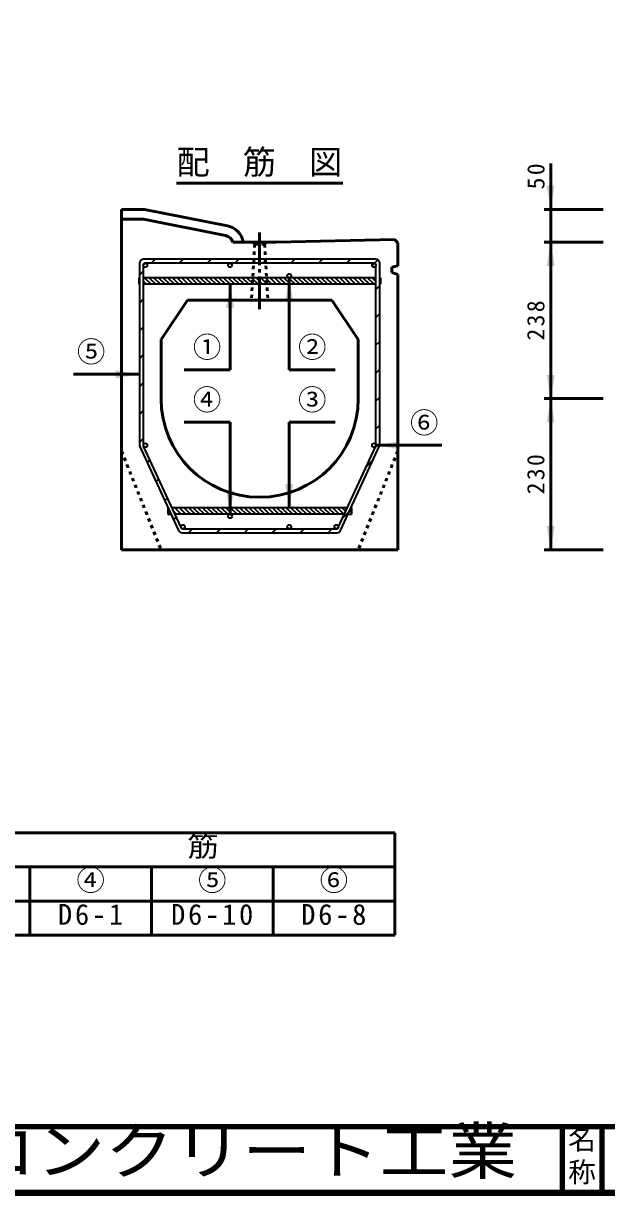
# Model space of a CAD drawing. Units: millimetres, scale not verified. Extents: x 100 to 4105, y 100 to 2870.
# Drawn here: x 1010 to 1897, y 100 to 1883 of the extents above; entities that cross this region are included whole.
import ezdxf
from ezdxf.enums import TextEntityAlignment as Align

# ---------------------------------------------------------------- set-up
doc = ezdxf.new("R2010")
doc.units = ezdxf.units.MM
doc.header["$LTSCALE"] = 5
doc.linetypes.add('USER1', pattern=[2.2, 1, -1.2])
doc.linetypes.add('USER2', pattern=[13.4, 10, -1.2, 1, -1.2])
doc.layers.add('V-nasSTD', color=7, linetype='Continuous', lineweight=50)
doc.styles.add('ＭＳ ゴシック', font='')
doc.styles.get('ＭＳ ゴシック').set_extended_font_data('MS Gothic')

msp = doc.modelspace()

# ---------------------------------------------------------------- hatches: boundary and pattern name
at = {"layer": 'V-nasSTD'}
for points in [[(1818.325, 1636.521), (1812.325, 1600.521), (1806.325, 1636.521)], [(1818.325, 1514.521), (1812.325, 1550.521), (1806.325, 1514.521)], [(1330.634, 1450.521), (1324.634, 1486.521), (1318.634, 1450.521)], [(1420.569, 1460.521), (1414.569, 1496.521), (1408.569, 1460.521)], [(1150.569, 1343.565), (1186.569, 1349.565), (1150.569, 1355.565)], [(1806.325, 1348.521), (1812.325, 1312.521), (1818.325, 1348.521)], [(1818.325, 1276.521), (1812.325, 1312.521), (1806.325, 1276.521)], [(1582.512, 1235.521), (1546.512, 1241.521), (1582.512, 1247.521)], [(1408.569, 1182.521), (1414.569, 1146.521), (1420.569, 1182.521)], [(1318.569, 1172.521), (1324.569, 1136.521), (1330.569, 1172.521)], [(1806.325, 1118.521), (1812.325, 1082.521), (1818.325, 1118.521)]]:
    msp.add_hatch(color=256, dxfattribs=at).paths.add_polyline_path(points)

# ---------------------------------------------------------------- linework, layer by layer
for p, q in [((1812.325, 1670.521), (1812.325, 1600.521)), ((1243.166, 1640.521), (1495.973, 1640.521)), ((1159.569, 1082.521), (1159.569, 1600.521)), ((1194.569, 1600.521), (1159.569, 1600.521)), ((1320.453, 1575.344), (1194.569, 1600.521)), ((1892.325, 1600.521), (1802.325, 1600.521)), ((1812.325, 1550.521), (1812.325, 1600.521)), ((1193.084, 1585.521), (1159.569, 1585.521)), ((1317.511, 1560.635), (1193.084, 1585.521)), ((1394.569, 1550.521), (1574.569, 1554.521)), ((1574.569, 1554.521), (1579.569, 1549.521)), ((1328.848, 1550.521), (1394.569, 1550.521)), ((1579.569, 1514.536), (1579.569, 1549.521)), ((1892.325, 1550.521), (1802.325, 1550.521)), ((1812.325, 1312.521), (1812.325, 1550.521)), ((1570.569, 1512.521), (1579.569, 1514.536)), ((1570.569, 1504.521), (1570.569, 1512.521)), ((1570.569, 1504.521), (1579.569, 1501.163)), ((1579.569, 1082.521), (1579.569, 1501.163)), ((1324.634, 1356.521), (1324.634, 1486.521)), ((1414.569, 1356.521), (1414.569, 1496.521)), ((1259.569, 1462.521), (1219.569, 1402.521)), ((1259.569, 1462.521), (1479.569, 1462.521)), ((1479.569, 1462.521), (1519.569, 1402.521)), ((1219.569, 1402.521), (1219.569, 1312.521)), ((1519.569, 1402.521), (1519.569, 1312.521)), ((1254.634, 1356.521), (1324.634, 1356.521)), ((1414.569, 1356.521), (1484.569, 1356.521)), ((1086.569, 1349.565), (1186.569, 1349.565)), ((1892.325, 1312.521), (1802.325, 1312.521)), ((1812.325, 1082.521), (1812.325, 1312.521)), ((1254.569, 1276.521), (1324.569, 1276.521)), ((1324.569, 1276.521), (1324.569, 1136.521)), ((1414.569, 1276.521), (1414.569, 1146.521)), ((1414.569, 1276.521), (1484.569, 1276.521)), ((1646.512, 1241.521), (1546.512, 1241.521)), ((1159.569, 1082.521), (1579.569, 1082.521)), ((1892.325, 1082.521), (1802.325, 1082.521)), ((1020, 652), (835, 652)), ((1205, 652), (1020, 652)), ((1390, 652), (1205, 652)), ((1575, 652), (1390, 652)), ((1575, 600), (1575, 652)), ((835, 600), (1020, 600)), ((1020, 548), (1020, 600)), ((1020, 600), (1020, 548)), ((1205, 600), (1020, 600)), ((1205, 548), (1205, 600)), ((1205, 600), (1390, 600)), ((1205, 548), (1205, 600)), ((1205, 600), (1205, 548)), ((1390, 548), (1390, 600)), ((1390, 548), (1390, 600)), ((1390, 600), (1575, 600)), ((1390, 548), (1390, 600)), ((1390, 600), (1390, 548)), ((1575, 548), (1575, 600)), ((1575, 548), (1575, 600)), ((1575, 600), (1575, 548)), ((835, 548), (1020, 548)), ((1020, 496), (1020, 548)), ((1020, 548), (1020, 496)), ((1020, 548), (1205, 548)), ((1205, 496), (1205, 548)), ((1205, 548), (1390, 548)), ((1205, 496), (1205, 548)), ((1205, 548), (1205, 496)), ((1390, 496), (1390, 548)), ((1390, 496), (1390, 548)), ((1390, 548), (1575, 548)), ((1390, 496), (1390, 548)), ((1390, 548), (1390, 496)), ((1575, 496), (1575, 548)), ((1575, 496), (1575, 548)), ((1575, 548), (1575, 496)), ((835, 496), (1020, 496)), ((1020, 496), (1205, 496)), ((1205, 496), (1390, 496)), ((1390, 496), (1575, 496))]:
    msp.add_line(p, q, dxfattribs=at)
at = {"layer": 'V-nasSTD', "linetype": 'USER2'}
msp.add_line((1369.569, 1565.521), (1369.569, 1447.521), dxfattribs=at)
at = {"layer": 'V-nasSTD', "linetype": 'USER1'}
for p, q in [((1362.069, 1547.521), (1357.069, 1462.521)), ((1362.069, 1547.521), (1359.069, 1550.521)), ((1362.069, 1547.521), (1377.069, 1547.521)), ((1377.069, 1547.521), (1380.069, 1550.521)), ((1377.069, 1547.521), (1382.069, 1462.521)), ((1159.569, 1232.521), (1219.569, 1082.521)), ((1579.569, 1232.521), (1519.569, 1082.521))]:
    msp.add_line(p, q, dxfattribs=at)
at = {"layer": 'V-nasSTD', "lineweight": 35}
for p, q in [((1186.569, 1518.521), (1186.569, 1243.373)), ((1546.569, 1524.521), (1192.569, 1524.521)), ((1543.569, 1518.521), (1195.569, 1518.521)), ((1210.74, 1524.521), (1204.74, 1518.521)), ((1210.74, 1524.521), (1204.74, 1518.521)), ((1210.74, 1524.521), (1204.74, 1518.521)), ((1253.167, 1524.521), (1247.167, 1518.521)), ((1253.167, 1524.521), (1247.167, 1518.521)), ((1253.167, 1524.521), (1247.167, 1518.521)), ((1295.593, 1524.521), (1289.593, 1518.521)), ((1295.593, 1524.521), (1289.593, 1518.521)), ((1295.593, 1524.521), (1289.593, 1518.521)), ((1338.02, 1524.521), (1332.02, 1518.521)), ((1338.02, 1524.521), (1332.02, 1518.521)), ((1338.02, 1524.521), (1332.02, 1518.521)), ((1380.446, 1524.521), (1374.446, 1518.521)), ((1422.872, 1524.521), (1416.872, 1518.521)), ((1465.299, 1524.521), (1459.299, 1518.521)), ((1465.299, 1524.521), (1459.299, 1518.521)), ((1465.299, 1524.521), (1459.299, 1518.521)), ((1507.725, 1524.521), (1501.725, 1518.521)), ((1507.725, 1524.521), (1501.725, 1518.521)), ((1507.725, 1524.521), (1501.725, 1518.521)), ((1544.104, 1518.473), (1540.617, 1514.986)), ((1549.427, 1523.796), (1544.104, 1518.473)), ((1549.427, 1523.796), (1544.104, 1518.473)), ((1549.427, 1523.796), (1544.104, 1518.473)), ((1552.569, 1243.373), (1552.569, 1518.521)), ((1192.569, 1506.35), (1186.569, 1500.35)), ((1192.569, 1506.35), (1186.569, 1500.35)), ((1192.569, 1506.35), (1186.569, 1500.35)), ((1192.569, 1515.521), (1192.569, 1241.645)), ((1546.569, 1241.645), (1546.569, 1515.521)), ((1185.569, 1496.521), (1186.569, 1496.521)), ((1185.569, 1496.521), (1185.569, 1486.521)), ((1185.569, 1491.236), (1186.569, 1490.236)), ((1186.569, 1486.521), (1185.569, 1486.521)), ((1546.569, 1496.521), (1192.569, 1496.521)), ((1192.569, 1491.307), (1197.355, 1486.521)), ((1546.569, 1486.521), (1192.569, 1486.521)), ((1194.426, 1496.521), (1204.426, 1486.521)), ((1201.497, 1496.521), (1211.497, 1486.521)), ((1208.568, 1496.521), (1218.568, 1486.521)), ((1215.64, 1496.521), (1225.64, 1486.521)), ((1222.711, 1496.521), (1232.711, 1486.521)), ((1229.782, 1496.521), (1239.782, 1486.521)), ((1236.853, 1496.521), (1246.853, 1486.521)), ((1243.924, 1496.521), (1253.924, 1486.521)), ((1250.995, 1496.521), (1260.995, 1486.521)), ((1258.066, 1496.521), (1268.066, 1486.521)), ((1265.137, 1496.521), (1275.137, 1486.521)), ((1272.208, 1496.521), (1282.208, 1486.521)), ((1279.279, 1496.521), (1289.279, 1486.521)), ((1286.35, 1496.521), (1296.35, 1486.521)), ((1293.421, 1496.521), (1303.421, 1486.521)), ((1300.492, 1496.521), (1310.492, 1486.521)), ((1307.563, 1496.521), (1317.563, 1486.521)), ((1314.634, 1496.521), (1324.634, 1486.521)), ((1321.706, 1496.521), (1331.706, 1486.521)), ((1328.777, 1496.521), (1338.777, 1486.521)), ((1335.848, 1496.521), (1345.848, 1486.521)), ((1342.919, 1496.521), (1352.919, 1486.521)), ((1349.99, 1496.521), (1359.99, 1486.521)), ((1357.061, 1496.521), (1367.061, 1486.521)), ((1364.132, 1496.521), (1374.132, 1486.521)), ((1371.203, 1496.521), (1381.203, 1486.521)), ((1378.274, 1496.521), (1388.274, 1486.521)), ((1385.345, 1496.521), (1395.345, 1486.521)), ((1392.416, 1496.521), (1402.416, 1486.521)), ((1399.487, 1496.521), (1409.487, 1486.521)), ((1406.558, 1496.521), (1416.558, 1486.521)), ((1413.629, 1496.521), (1423.629, 1486.521)), ((1420.701, 1496.521), (1430.701, 1486.521)), ((1427.772, 1496.521), (1437.772, 1486.521)), ((1434.843, 1496.521), (1444.843, 1486.521)), ((1441.914, 1496.521), (1451.914, 1486.521)), ((1448.985, 1496.521), (1458.985, 1486.521)), ((1456.056, 1496.521), (1466.056, 1486.521)), ((1463.127, 1496.521), (1473.127, 1486.521)), ((1470.198, 1496.521), (1480.198, 1486.521)), ((1477.269, 1496.521), (1487.269, 1486.521)), ((1484.34, 1496.521), (1494.34, 1486.521)), ((1491.411, 1496.521), (1501.411, 1486.521)), ((1498.482, 1496.521), (1508.482, 1486.521)), ((1505.553, 1496.521), (1515.553, 1486.521)), ((1512.624, 1496.521), (1522.624, 1486.521)), ((1519.695, 1496.521), (1529.695, 1486.521)), ((1526.767, 1496.521), (1536.767, 1486.521)), ((1533.838, 1496.521), (1543.838, 1486.521)), ((1540.909, 1496.521), (1546.569, 1490.86)), ((1552.569, 1484.512), (1546.569, 1478.512)), ((1552.569, 1484.512), (1546.569, 1478.512)), ((1552.569, 1484.512), (1546.569, 1478.512)), ((1552.569, 1496.521), (1553.569, 1496.521)), ((1552.569, 1491.931), (1553.569, 1490.931)), ((1553.569, 1486.521), (1552.569, 1486.521)), ((1553.569, 1496.521), (1553.569, 1486.521)), ((1192.569, 1463.923), (1186.569, 1457.923)), ((1192.569, 1463.923), (1186.569, 1457.923)), ((1192.569, 1463.923), (1186.569, 1457.923)), ((1546.569, 1436.086), (1552.569, 1442.086)), ((1546.569, 1436.086), (1552.569, 1442.086)), ((1546.569, 1436.086), (1552.569, 1442.086)), ((1192.569, 1421.497), (1186.569, 1415.497)), ((1192.569, 1421.497), (1186.569, 1415.497)), ((1192.569, 1421.497), (1186.569, 1415.497)), ((1546.569, 1393.659), (1552.569, 1399.659)), ((1546.569, 1393.659), (1552.569, 1399.659)), ((1546.569, 1393.659), (1552.569, 1399.659)), ((1192.569, 1379.07), (1186.569, 1373.07)), ((1192.569, 1379.07), (1186.569, 1373.07)), ((1192.569, 1379.07), (1186.569, 1373.07)), ((1546.569, 1351.233), (1552.569, 1357.233)), ((1546.569, 1351.233), (1552.569, 1357.233)), ((1546.569, 1351.233), (1552.569, 1357.233)), ((1192.569, 1336.644), (1186.569, 1330.644)), ((1192.569, 1336.644), (1186.569, 1330.644)), ((1192.569, 1336.644), (1186.569, 1330.644)), ((1546.569, 1308.806), (1552.569, 1314.806)), ((1546.569, 1308.806), (1552.569, 1314.806)), ((1546.569, 1308.806), (1552.569, 1314.806)), ((1192.569, 1294.218), (1186.569, 1288.218)), ((1192.569, 1294.218), (1186.569, 1288.218)), ((1192.569, 1294.218), (1186.569, 1288.218)), ((1546.569, 1266.38), (1552.569, 1272.38)), ((1546.569, 1266.38), (1552.569, 1272.38)), ((1546.569, 1266.38), (1552.569, 1272.38)), ((1192.569, 1251.791), (1186.569, 1245.791)), ((1192.569, 1251.791), (1186.569, 1245.791)), ((1192.569, 1251.791), (1186.569, 1245.791)), ((1246.592, 1112.006), (1187.122, 1240.859)), ((1250.133, 1116.264), (1192.845, 1240.388)), ((1489.005, 1116.264), (1546.293, 1240.388)), ((1492.547, 1112.006), (1552.017, 1240.859)), ((1202.555, 1219.35), (1198.787, 1215.583)), ((1202.555, 1219.35), (1198.787, 1215.583)), ((1202.555, 1219.35), (1198.787, 1215.583)), ((1531.97, 1209.354), (1542.196, 1219.58)), ((1531.97, 1209.354), (1542.196, 1219.58)), ((1531.97, 1209.354), (1542.196, 1219.58)), ((1215.953, 1190.322), (1212.185, 1186.554)), ((1215.953, 1190.322), (1212.185, 1186.554)), ((1215.953, 1190.322), (1212.185, 1186.554)), ((1229.351, 1161.293), (1225.583, 1157.526)), ((1229.351, 1161.293), (1225.583, 1157.526)), ((1229.351, 1161.293), (1225.583, 1157.526)), ((1229.662, 1146.521), (1229.662, 1136.521)), ((1229.662, 1146.521), (1230.662, 1146.521)), ((1229.662, 1143.087), (1234.463, 1138.286)), ((1502.97, 1146.521), (1236.169, 1146.521)), ((1240.37, 1146.521), (1250.37, 1136.521)), ((1247.441, 1146.521), (1257.441, 1136.521)), ((1254.513, 1146.521), (1264.513, 1136.521)), ((1261.584, 1146.521), (1271.584, 1136.521)), ((1268.655, 1146.521), (1278.655, 1136.521)), ((1275.726, 1146.521), (1285.726, 1136.521)), ((1282.797, 1146.521), (1292.797, 1136.521)), ((1289.868, 1146.521), (1299.868, 1136.521)), ((1296.939, 1146.521), (1306.939, 1136.521)), ((1304.01, 1146.521), (1314.01, 1136.521)), ((1311.081, 1146.521), (1321.081, 1136.521)), ((1318.152, 1146.521), (1328.152, 1136.521)), ((1325.223, 1146.521), (1335.223, 1136.521)), ((1332.294, 1146.521), (1342.294, 1136.521)), ((1339.365, 1146.521), (1349.365, 1136.521)), ((1346.436, 1146.521), (1356.436, 1136.521)), ((1353.508, 1146.521), (1363.508, 1136.521)), ((1360.579, 1146.521), (1370.579, 1136.521)), ((1367.65, 1146.521), (1377.65, 1136.521)), ((1374.721, 1146.521), (1384.721, 1136.521)), ((1381.792, 1146.521), (1391.792, 1136.521)), ((1388.863, 1146.521), (1398.863, 1136.521)), ((1395.934, 1146.521), (1405.934, 1136.521)), ((1403.005, 1146.521), (1413.005, 1136.521)), ((1410.076, 1146.521), (1420.076, 1136.521)), ((1417.147, 1146.521), (1427.147, 1136.521)), ((1424.218, 1146.521), (1434.218, 1136.521)), ((1431.289, 1146.521), (1441.289, 1136.521)), ((1438.36, 1146.521), (1448.36, 1136.521)), ((1445.431, 1146.521), (1455.431, 1136.521)), ((1452.502, 1146.521), (1462.502, 1136.521)), ((1459.574, 1146.521), (1469.574, 1136.521)), ((1466.645, 1146.521), (1476.645, 1136.521)), ((1473.716, 1146.521), (1483.716, 1136.521)), ((1480.787, 1146.521), (1490.787, 1136.521)), ((1487.858, 1146.521), (1497.858, 1136.521)), ((1494.929, 1146.521), (1500.431, 1141.019)), ((1502, 1146.521), (1502.664, 1145.857)), ((1506.431, 1142.089), (1509.476, 1139.044)), ((1508.476, 1146.521), (1509.476, 1146.521)), ((1509.071, 1146.521), (1509.476, 1146.115)), ((1509.476, 1146.521), (1509.476, 1136.521)), ((1229.662, 1136.521), (1235.278, 1136.521)), ((1238.628, 1141.192), (1243.299, 1136.521)), ((1238.981, 1128.497), (1242.748, 1132.265)), ((1238.981, 1128.497), (1242.748, 1132.265)), ((1238.981, 1128.497), (1242.748, 1132.265)), ((1498.355, 1136.521), (1240.784, 1136.521)), ((1495.605, 1130.562), (1505.831, 1140.789)), ((1495.605, 1130.562), (1505.831, 1140.789)), ((1495.605, 1130.562), (1505.831, 1140.789)), ((1503.861, 1136.521), (1509.476, 1136.521)), ((1504.198, 1137.251), (1504.929, 1136.521)), ((1252.04, 1108.521), (1487.099, 1108.521)), ((1252.857, 1114.521), (1486.281, 1114.521)), ((1261.431, 1108.521), (1267.431, 1114.521)), ((1261.431, 1108.521), (1267.431, 1114.521)), ((1261.431, 1108.521), (1267.431, 1114.521)), ((1303.857, 1108.521), (1309.857, 1114.521)), ((1303.857, 1108.521), (1309.857, 1114.521)), ((1303.857, 1108.521), (1309.857, 1114.521)), ((1346.284, 1108.521), (1352.284, 1114.521)), ((1346.284, 1108.521), (1352.284, 1114.521)), ((1346.284, 1108.521), (1352.284, 1114.521)), ((1388.71, 1108.521), (1394.71, 1114.521)), ((1388.71, 1108.521), (1394.71, 1114.521)), ((1388.71, 1108.521), (1394.71, 1114.521)), ((1431.137, 1108.521), (1437.137, 1114.521)), ((1431.137, 1108.521), (1437.137, 1114.521)), ((1431.137, 1108.521), (1437.137, 1114.521)), ((1473.563, 1108.521), (1479.563, 1114.521)), ((1473.563, 1108.521), (1479.563, 1114.521)), ((1473.563, 1108.521), (1479.563, 1114.521)), ((1485.444, 1120.401), (1483.4, 1118.358))]:
    msp.add_line(p, q, dxfattribs=at)
at = {"layer": 'V-nasSTD', "lineweight": 100}
for p, q in [((105, 205), (4100, 205)), ((1830, 205), (1830, 105)), ((1890, 205), (1890, 105)), ((105, 105), (4100, 105))]:
    msp.add_line(p, q, dxfattribs=at)
at = {"layer": 'V-nasSTD', "lineweight": 13}
msp.add_lwpolyline([(100, 100), (100, 2870), (4105, 2870), (4105, 100)], close=True, dxfattribs=at)
at = {"layer": 'V-nasSTD', "lineweight": 35}
for centre in [(1195.569, 1515.521), (1324.569, 1515.521), (1543.569, 1515.521), (1414.569, 1499.521), (1195.623, 1241.521), (1543.512, 1241.521), (1324.569, 1133.521), (1252.858, 1117.521), (1414.569, 1117.521), (1486.281, 1117.521)]:
    msp.add_circle(centre, 3, dxfattribs=at)
at = {"layer": 'V-nasSTD'}
for centre, radius, start, end in [((1315.093, 1546.011), 29.819, 8.69924, 79.64595), ((1314.569, 1545.927), 15, 17.83486, 78.69007), ((1369.569, 1312.521), 150, 180, 270), ((1369.569, 1312.521), 150, 270, 0)]:
    msp.add_arc(centre, radius, start, end, dxfattribs=at)
at = {"layer": 'V-nasSTD', "lineweight": 35}
for centre, radius, start, end in [((1192.569, 1518.521), 6, 90, 180), ((1195.569, 1515.521), 3, 90, 180), ((1195.569, 1515.521), 3, 90, 180), ((1195.569, 1515.521), 3, 90, 180), ((1543.569, 1515.521), 3, 0, 90), ((1543.569, 1515.521), 3, 0, 90), ((1543.569, 1515.521), 3, 0, 90), ((1546.569, 1518.521), 6, 0, 90), ((1192.569, 1243.373), 6, 180, 204.77514), ((1195.569, 1241.645), 3, 180, 204.77514), ((1543.569, 1241.645), 3, 335.22486, 0), ((1546.569, 1243.373), 6, 335.22486, 0), ((1252.04, 1114.521), 6, 204.77514, 270), ((1252.857, 1117.521), 3, 204.77514, 270), ((1486.281, 1117.521), 3, 270, 335.22486), ((1487.099, 1114.521), 6, 270, 335.22486)]:
    msp.add_arc(centre, radius, start, end, dxfattribs=at)

# ---------------------------------------------------------------- texts
at = {"layer": 'V-nasSTD', "style": 'ＭＳ ゴシック'}
for s, height, p in [('配\u3000筋\u3000図', 36.95, (1243.166, 1690.921)), ('①', 31.67, (1268.034, 1406.721)), ('②', 31.67, (1427.969, 1406.721)), ('⑤', 31.67, (1091.569, 1399.765)), ('④', 31.67, (1267.969, 1326.721)), ('③', 31.67, (1427.969, 1326.721)), ('⑥', 31.67, (1598.312, 1291.721)), ('④', 31.67, (1090.9, 595.6)), ('⑤', 31.67, (1275.9, 595.6)), ('⑥', 31.67, (1460.9, 595.6)), ('名', 30.79, (1838.982, 200.999)), ('称', 30.79, (1838.976, 151.01))]:
    msp.add_text(s, height=height, dxfattribs=at).set_placement(p, align=Align.TOP_LEFT)
at = {"layer": 'V-nasSTD', "style": 'ＭＳ ゴシック', "width": 1.1}
for s, height, p in [('配\u3000\u3000\u3000\u3000\u3000\u3000\u3000\u3000\u3000\u3000筋', 31.67, (737.04, 647.6)), ('株式会社船生コンクリート工業', 69.65, (298.279, 202.55))]:
    msp.add_text(s, height=height, dxfattribs=at).set_placement(p, align=Align.TOP_LEFT)
at = {"layer": 'V-nasSTD', "char_height": 26.39, "attachment_point": 1, "rotation": 90, "style": 'ＭＳ ゴシック'}
for s, insert in [('\\T1.2;50', (1776.547, 1630.921)), ('\\T1.2;238', (1776.325, 1400.921)), ('\\T1.2;230', (1776.325, 1166.921))]:
    msp.add_mtext(s, dxfattribs=dict(at, insert=insert))
at = {"layer": 'V-nasSTD', "char_height": 31.67, "attachment_point": 1, "style": 'ＭＳ ゴシック'}
for s, insert in [('\\T1.2;D6-1', (1062.82, 543.6)), ('\\T1.2;D6-10', (1234.86, 543.6)), ('\\T1.2;D6-8', (1432.82, 543.6))]:
    msp.add_mtext(s, dxfattribs=dict(at, insert=insert))

doc.saveas('drawing.dxf')
